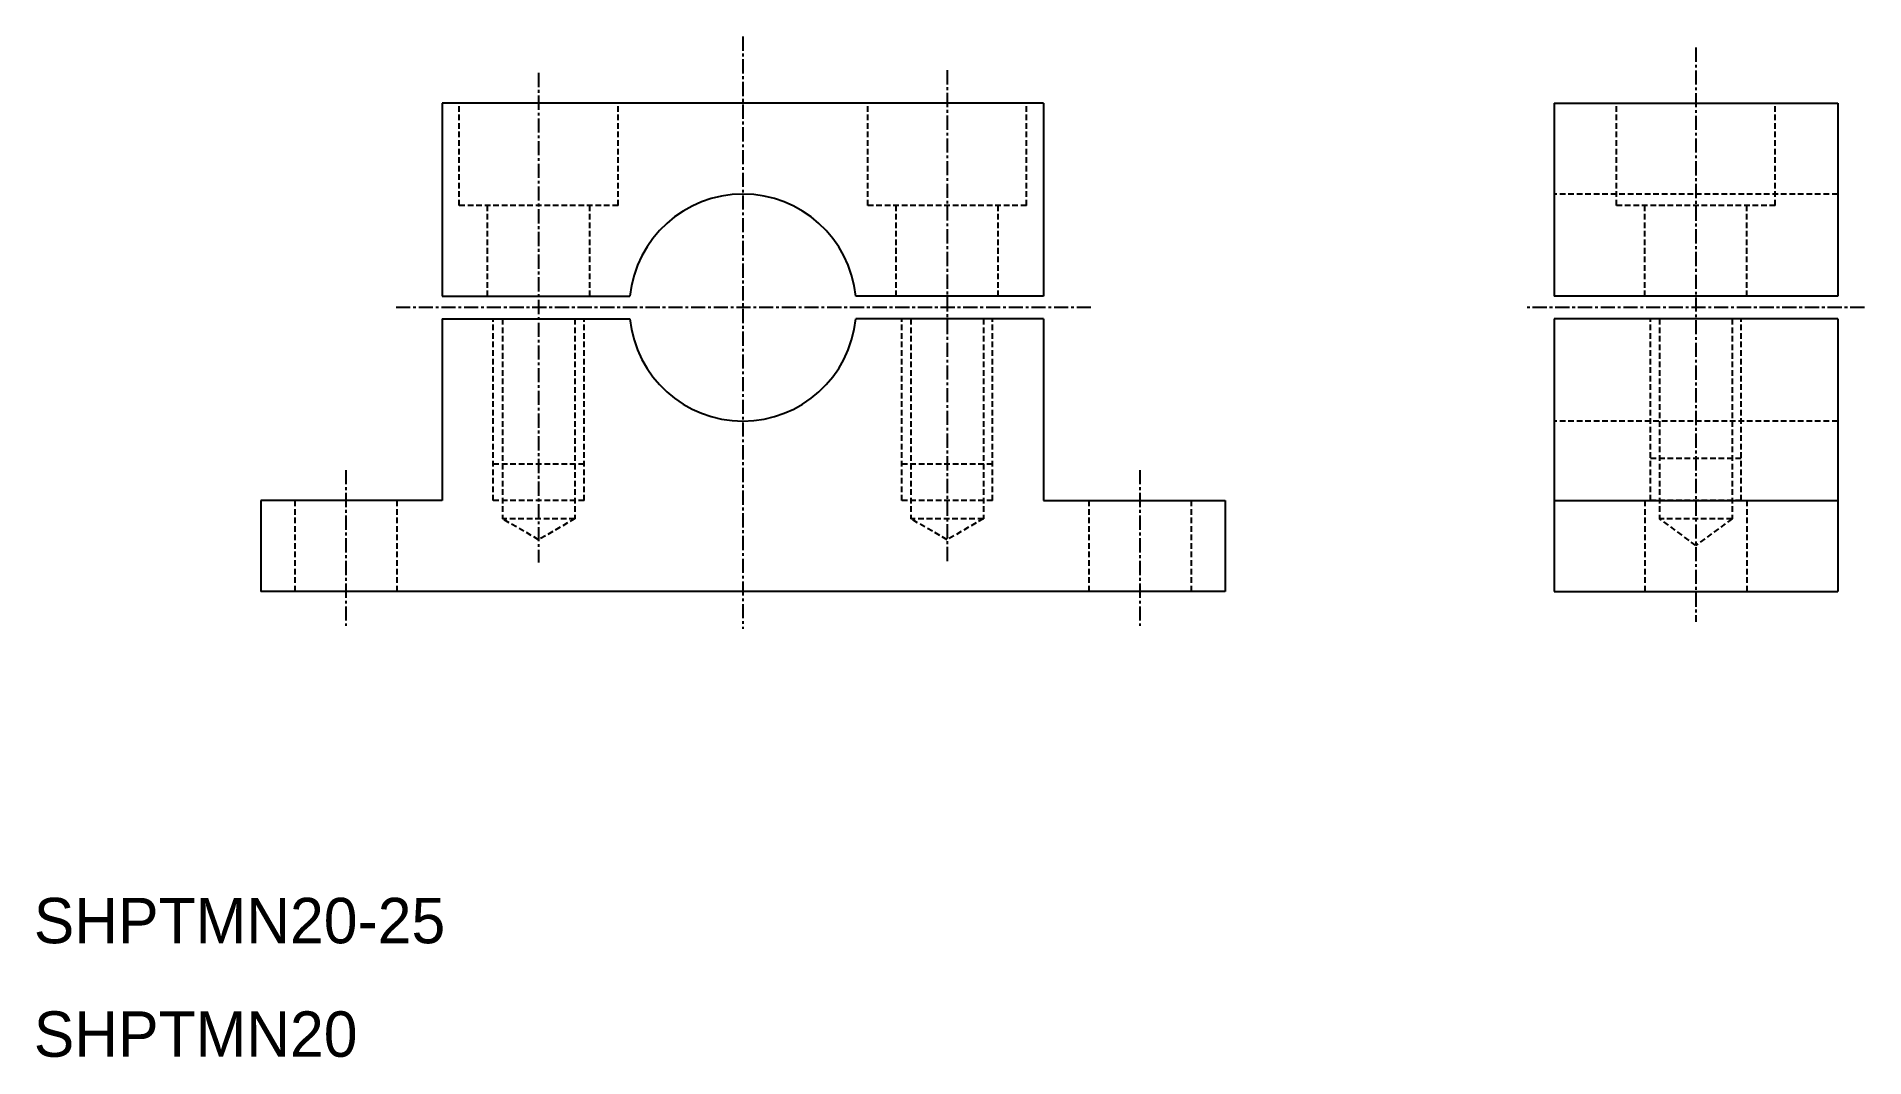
# Model space of a CAD drawing. Extents: x 10 to 171, y 10 to 100.
import ezdxf

# ---------------------------------------------------------------- set-up
doc = ezdxf.new("R2010")
doc.units = 0
doc.linetypes.add('CENTER', pattern=[2, 1.25, -0.25, 0.25, -0.25])
doc.linetypes.add('DASHED', pattern=[0.75, 0.5, -0.25])
doc.layers.get('0').update_dxf_attribs({"linetype": 'CONTINUOUS'})
doc.layers.add('CENTER', color=1, linetype='CENTER')

msp = doc.modelspace()

# ---------------------------------------------------------------- linework, layer by layer
at = {"color": 7, "linetype": 'CONTINUOUS'}
for p, q in [((99, 94), (46, 94)), ((46, 94), (46, 77)), ((99, 94), (99, 77)), ((144, 94), (169, 94)), ((144, 94), (144, 77)), ((169, 94), (169, 77)), ((46, 77), (62.55, 77)), ((99, 77), (82.45, 77)), ((169, 77), (144, 77)), ((46, 75), (62.55, 75)), ((46, 75), (46, 59)), ((99, 75), (82.45, 75)), ((99, 75), (99, 59)), ((169, 75), (144, 75)), ((144, 75), (144, 51)), ((169, 75), (169, 51)), ((46, 59), (30, 59)), ((30, 59), (30, 51)), ((99, 59), (115, 59)), ((115, 59), (115, 51)), ((144, 59), (169, 59)), ((30, 57), (30, 57)), ((30, 55), (30, 55)), ((115, 51), (30, 51)), ((144, 51), (169, 51))]:
    msp.add_line(p, q, dxfattribs=at)
at = {"color": 3, "linetype": 'DASHED'}
for p, q in [((47.5, 85), (47.5, 94)), ((61.5, 85), (61.5, 94)), ((83.5, 85), (83.5, 94)), ((97.5, 85), (97.5, 94)), ((149.5, 85), (149.5, 94)), ((163.5, 85), (163.5, 94)), ((169, 86), (144, 86)), ((61.5, 85), (47.5, 85)), ((50, 77), (50, 85)), ((59, 77), (59, 85)), ((97.5, 85), (83.5, 85)), ((86, 77), (86, 85)), ((95, 77), (95, 85)), ((163.5, 85), (149.5, 85)), ((152, 77), (152, 85)), ((161, 77), (161, 85)), ((50.5, 59), (50.5, 75)), ((51.3, 75), (51.3, 57.4)), ((57.7, 75), (57.7, 57.4)), ((58.5, 59), (58.5, 75)), ((86.5, 59), (86.5, 75)), ((87.3, 75), (87.3, 57.4)), ((93.7, 75), (93.7, 57.4)), ((94.5, 59), (94.5, 75)), ((152.5, 59), (152.5, 75)), ((153.3, 75), (153.3, 57.4)), ((159.7, 75), (159.7, 57.4)), ((160.5, 59), (160.5, 75)), ((169, 66), (144, 66)), ((58.5, 62.2), (50.5, 62.2)), ((94.5, 62.2), (86.5, 62.2)), ((160.5, 62.7), (152.5, 62.7)), ((33, 59), (33, 51)), ((42, 59), (42, 51)), ((58.5, 59), (50.5, 59)), ((94.5, 59), (86.5, 59)), ((103, 59), (103, 51)), ((112, 59), (112, 51)), ((152, 59), (152, 51)), ((160.5, 59), (152.5, 59)), ((161, 59), (161, 51)), ((57.7, 57.4), (51.3, 57.4)), ((54.5, 55.55), (51.3, 57.4)), ((57.7, 57.4), (54.5, 55.55)), ((93.7, 57.4), (87.3, 57.4)), ((90.5, 55.55), (87.3, 57.4)), ((93.7, 57.4), (90.5, 55.55)), ((159.7, 57.4), (153.3, 57.4)), ((156.5, 55.05), (153.3, 57.4)), ((159.7, 57.4), (156.5, 55.05))]:
    msp.add_line(p, q, dxfattribs=at)
at = {"color": 7, "linetype": 'CONTINUOUS'}
for start, end in [(5.7392, 174.2608), (185.7392, 354.2608)]:
    msp.add_arc((72.5, 76), 10, start, end, dxfattribs=at)
at = {"layer": 'CENTER', "color": 1, "linetype": 'CENTER'}
for p, q in [((72.5, 99.88), (72.5, 47.69)), ((156.5, 98.9), (156.5, 48.31)), ((90.5, 96.91), (90.5, 53.55)), ((54.5, 96.67), (54.5, 53.55)), ((103.18, 76), (41.82, 76)), ((171.36, 76), (141.64, 76)), ((37.5, 61.68), (37.5, 47.95)), ((107.5, 61.68), (107.5, 47.95))]:
    msp.add_line(p, q, dxfattribs=at)

# ---------------------------------------------------------------- texts
at = {"color": 7, "linetype": 'CONTINUOUS'}
for s, p in [('SHPTMN20-25', (10, 20)), ('SHPTMN20', (10, 10))]:
    msp.add_text(s, height=4, dxfattribs=at).set_placement(p)

doc.saveas('drawing.dxf')
